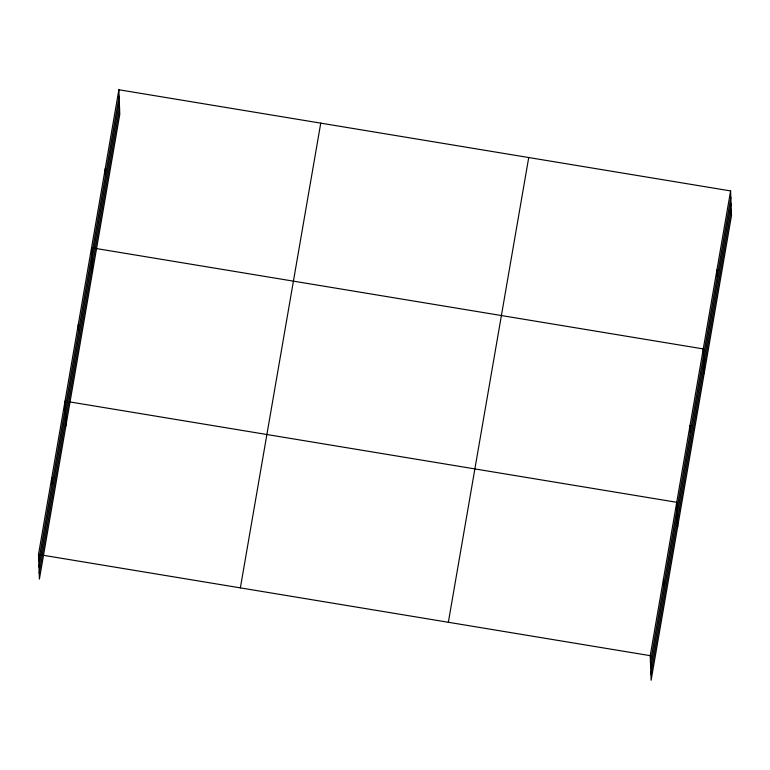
<?xml version="1.0" encoding="UTF-8"?>
<svg xmlns="http://www.w3.org/2000/svg" width="770" height="770" viewBox="0 0 770 770"><rect width="100%" height="100%" fill="white"/><g stroke="black" fill="none" stroke-linecap="round" stroke-linejoin="round"><path stroke-width="1.16" d="M118.878 89.753L119.783 114.335L39.405 579.078L38.5 554.496L118.878 89.753L730.595 190.922L731.5 215.504L651.122 680.247L650.217 655.665L730.595 190.922M38.741 561.051L119.119 96.308M38.962 566.999L119.34 102.256M39.183 573.13L119.562 108.387M240.365 587.876L320.753 123.133M448.352 622.275L528.73 157.532M650.457 662.219L730.836 197.476M650.679 668.168L731.057 203.424M650.9 674.299L731.279 209.555M93.911 248.152L91.553 247.757L92.458 272.349M96.279 248.546L703.27 348.925L704.175 373.517M69.752 401.911L676.743 502.3L677.648 526.882M38.5 554.496L40.858 554.881M43.226 555.276L650.217 655.665M716.937 269.923L717.178 276.488M690.007 425.618L690.247 432.172M663.48 578.982L663.721 585.537M105.221 168.755L105.461 175.319M78.29 324.449L78.53 331.004M65.026 401.132L65.931 425.714M51.763 477.814L52.004 484.369"/></g></svg>
